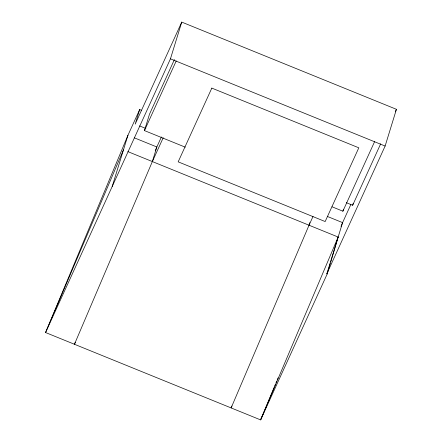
<?xml version="1.0" encoding="UTF-8"?>
<svg xmlns="http://www.w3.org/2000/svg" width="442" height="442" viewBox="0 0 442 442"><rect width="100%" height="100%" fill="white"/><g stroke="black" fill="none" stroke-linecap="round" stroke-linejoin="round"><path stroke-width="0.66" d="M141.562 110.323L139.678 109.555L127.959 135.246L45.57 332.539L260.62 419.9L327.224 273.918L330.345 263.382M330.738 262.062L338.152 237.045L127.865 151.617M112.174 186.557L127.959 135.246M139.678 109.555L135.191 124.147L181.75 22.1L396.43 109.312L385.131 146.037L326.853 273.769L327.224 273.918M185.286 147.175L144.451 130.589L149.501 114.169L174.408 59.587M123.473 149.832L45.57 332.539L170.452 58.825L181.75 22.1M75.25 342.362L74.455 344.268L152.352 161.562L156.838 146.976L161.413 136.954M231.928 406.01L231.133 407.922L309.03 225.216L309.836 222.591M332.03 206.79L342.876 211.199L343.484 209.226M326.853 273.769L342.589 222.624L350.832 204.558M346.318 202.69L352.65 205.265L353.257 203.298M274.106 387.446L260.62 419.9L338.152 237.045M274.637 386.17L275.427 384.264M275.957 382.993L276.747 381.081M277.278 379.811L278.073 377.899M341.003 226.442L342.589 222.624L327.395 216.453M155.247 150.794L156.838 146.976L134.241 137.793M144.451 130.589L176.225 60.946M152.352 161.562L163.214 137.755M309.03 225.216L313.013 216.492M342.876 211.199L374.65 141.556M352.65 205.265L380.689 143.805M395.281 111.82L396.43 109.312M170.452 58.825L385.131 146.037M139.589 125.931L145.866 128.478M211.823 88.102L178.176 161.844L325.163 221.553L358.81 147.81L211.823 88.102"/></g></svg>
